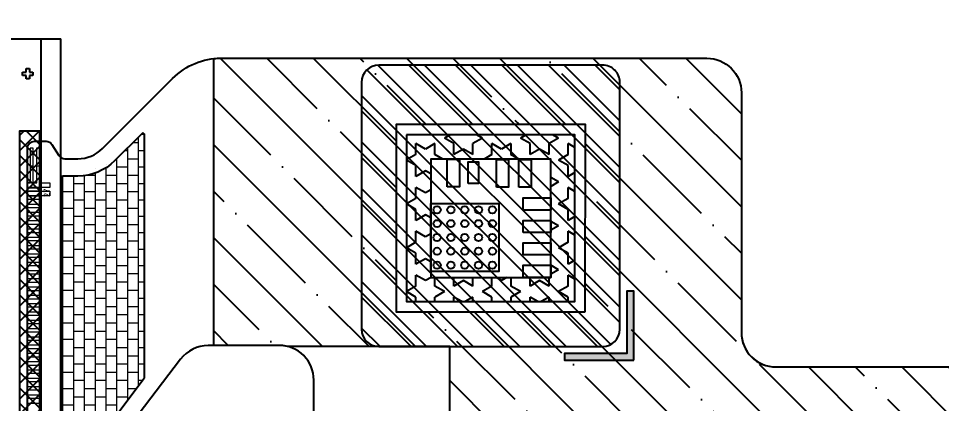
# Model space of a CAD drawing. Extents: x 13661 to 14061, y -1399 to -1089.
# Drawn here: x 13776.47 to 13803.17, y -1220.65 to -1209.5 of the extents above; entities that cross this region are included whole.
import ezdxf

# ---------------------------------------------------------------- set-up
doc = ezdxf.new("R2010")
doc.units = 0
doc.header["$LTSCALE"] = 16.335
doc.header["$MEASUREMENT"] = 0
doc.header["$PDMODE"] = 3
doc.header["$PDSIZE"] = 0.3125
doc.linetypes.add('HIDDEN', pattern=[0.2, 0.1, -0.1])
doc.layers.get('0').update_dxf_attribs({"linetype": 'CONTINUOUS'})
doc.layers.get('Defpoints').update_dxf_attribs({"linetype": 'CONTINUOUS'})
for name, color, linetype in [('dim', 1, 'CONTINUOUS'), ('label', 1, 'CONTINUOUS'), ('PG_ASSEMBLY_TOP', 4, 'CONTINUOUS'), ('PIN_SOLDERMASK_TOP', 3, 'CONTINUOUS')]:
    doc.layers.add(name, color=color, linetype=linetype)
doc.layers.add('標註尺寸線', color=3, linetype='CONTINUOUS', lineweight=13)
doc.styles.get("Standard").update_dxf_attribs({"font": 'txt', "width": 0.8})
doc.styles.add('宋体', font='', dxfattribs={"width": 0.8})
doc.styles.get('宋体').set_extended_font_data('SimSun')
doc.dimstyles.new('ISO-25', dxfattribs={"dimtxt": 2.5, "dimasz": 2.5, "dimexe": 1.25, "dimexo": 1.5, "dimtad": 1, "dimdsep": 46, "dimtxsty": '宋体', "dimblk": 'OPEN30', "dimcen": 0.5, "dimclrd": 256, "dimclre": 256, "dimclrt": 256, "dimazin": 0, "dimtol": 1, "dimtp": 0.05, "dimtm": 0.05, "dimtfac": 1, "dimtmove": 0, "dimatfit": 3, "dimldrblk": 'OPEN30', "dimfxl": 1, "dimlwd": -1, "dimlwe": -1, "dimarcsym": 0})

# ---------------------------------------------------------------- blocks, each defined once
blk = doc.blocks.new('_Open30')
at = {"layer": '標註尺寸線', "color": 0, "lineweight": -2}
for p, q in [((-1, 0.268), (0, 0)), ((0, 0), (-1, -0.268)), ((0, 0), (-1, 0))]:
    blk.add_line(p, q, dxfattribs=at)
blk = doc.blocks.new('*D196')
at = {"layer": 'Defpoints', "color": 0, "ltscale": 0.05}
for p in [(13781.146, -1192.107), (13781.146, -1207.37), (13776.146, -1210.87)]:
    blk.add_point(p, dxfattribs=at)
at = {"layer": '標註尺寸線', "ltscale": 0.05}
for p, q in [((13776.146, -1209.37), (13776.146, -1190.857)), ((13781.146, -1205.87), (13781.146, -1190.857)), ((13773.646, -1192.107), (13771.146, -1192.107)), ((13776.146, -1192.107), (13781.146, -1192.107)), ((13783.646, -1192.107), (13798.558, -1192.107))]:
    blk.add_line(p, q, dxfattribs=at)
at = {"layer": '標註尺寸線', "ltscale": 0.05, "xscale": 2.5, "yscale": 2.5, "zscale": 2.5}
blk.add_blockref('_Open30', (13776.146, -1192.107), dxfattribs=at)
at = {"layer": '標註尺寸線', "ltscale": 0.05, "xscale": 2.5, "yscale": 2.5, "zscale": 2.5, "rotation": 180}
blk.add_blockref('_Open30', (13781.146, -1192.107), dxfattribs=at)
at = {"layer": '標註尺寸線', "ltscale": 0.05, "insert": (13792.352, -1190.134), "char_height": 2.5, "attachment_point": 5, "style": '宋体'}
blk.add_mtext('*5±0.05', dxfattribs=at)

msp = doc.modelspace()

# ---------------------------------------------------------------- hatches: boundary and pattern name
h = msp.add_hatch()
h.set_pattern_fill('ANSI35', color=5, scale=0.3, angle=90, style=0)
h.set_pattern_definition([(135, (9599.1882, -5804.8432), (-1.3470384, -1.3470384), []), (135, (9599.1882, -5803.4961), (-1.3470384, -1.3470384), [2.38125, -0.47625, 0, -0.47625])])
edge = h.paths.add_edge_path()
edge.add_ellipse((13782.34046, -1212.65165), major_axis=(0, -2), ratio=1, start_angle=540, end_angle=546.435341, ccw=False)
edge.add_line((13782.34046, -1210.65165), (13782.47286, -1210.65165))
edge.add_line((13782.47286, -1210.65165), (13796.37969, -1210.65165))
edge.add_ellipse((13796.37969, -1211.65165), major_axis=(0, -1), ratio=1, start_angle=450, end_angle=540, ccw=False)
edge.add_line((13797.37969, -1211.65165), (13797.37969, -1218.59085))
edge.add_ellipse((13798.37969, -1218.59085), major_axis=(0, 1), ratio=1, start_angle=90, end_angle=180)
edge.add_line((13798.37969, -1219.59085), (13808.26651, -1219.59085))
edge.add_ellipse((13808.26651, -1220.59085), major_axis=(0, -1), ratio=1, start_angle=503.35079, end_angle=540, ccw=False)
edge.add_line((13808.86342, -1219.78854), (13811.15457, -1221.49315))
edge.add_ellipse((13811.75148, -1220.69085), major_axis=(0, 1), ratio=1, start_angle=143.35079, end_angle=180)
edge.add_line((13811.75148, -1221.69085), (13824.2663, -1221.69085))
edge.add_line((13824.2663, -1221.69085), (13824.2663, -1237.29085))
edge.add_line((13824.2663, -1237.29085), (13811.75148, -1237.29085))
edge.add_ellipse((13811.75148, -1238.29085), major_axis=(0, 1), ratio=1, start_angle=360, end_angle=396.64921)
edge.add_line((13811.15457, -1237.48854), (13808.86342, -1239.19315))
edge.add_ellipse((13808.26651, -1238.39085), major_axis=(0, -1), ratio=1, start_angle=360, end_angle=396.64921, ccw=False)
edge.add_line((13808.26651, -1239.39085), (13788.94065, -1239.39085))
edge.add_line((13788.94065, -1239.39085), (13788.94065, -1218.99845))
edge.add_line((13788.94065, -1218.99845), (13784.25371, -1218.99845))
edge.add_ellipse((13784.01061, -1219.96843), major_axis=(0, 0.99999), ratio=1, start_angle=345.93003, end_angle=360)
edge.add_line((13784.01061, -1218.96845), (13782.1163, -1218.96845))
edge.add_line((13782.1163, -1218.96845), (13782.1163, -1210.66425))
h.paths.add_polyline_path([(13792.86519, -1217.99796), (13792.86542, -1212.57176), (13787.39133, -1212.57176), (13787.39133, -1217.99796)], flags=16)
h.paths.add_polyline_path([(13799.83453, -1223.14306), (13799.83453, -1227.63086), (13793.43213, -1227.63086), (13793.43213, -1223.14306)], flags=16)
h.paths.add_polyline_path([(13801.21763, -1231.19856), (13801.21763, -1234.86906), (13793.48143, -1234.86906), (13793.48143, -1231.19856)], flags=16)
at = {"linetype": 'HIDDEN'}
h = msp.add_hatch(dxfattribs=at)
h.set_pattern_fill('ANSI37', scale=0.1, angle=90)
h.set_pattern_definition([(135, (9121.51992, -3523.56818), (-0.224506403, -0.224506403), []), (225, (9121.51992, -3523.56818), (0.224506403, -0.224506403), [])])
h.paths.add_polyline_path([(13777.07626, -1222.62343), (13776.50626, -1222.62343), (13776.50626, -1212.75343), (13777.07626, -1212.75343)])
at = {"lineweight": 0}
h = msp.add_hatch(dxfattribs=at)
h.set_pattern_fill('APPIANRN', color=3, scale=0.05, angle=450, style=0)
h.set_pattern_definition([(90, (13991.5036, -2074.03595), (-0.3125, 1e-16), []), (180, (13991.5036, -2074.03595), (-0.3125, -0.2375), [0.3125, -0.3125])])
edge = h.paths.add_edge_path()
edge.add_ellipse((13780.0663, -1212.87529), major_axis=(0, 0.05), ratio=1, start_angle=270, end_angle=405.002104)
edge.add_line((13780.03094, -1212.83994), (13779.24687, -1213.62406))
edge.add_ellipse((13778.18618, -1212.56344), major_axis=(0, -1.5), ratio=1, start_angle=360, end_angle=405.002104, ccw=False)
edge.add_line((13778.18618, -1214.06344), (13777.95653, -1214.06344))
edge.add_line((13777.95653, -1214.06344), (13777.7463, -1214.06344))
edge.add_ellipse((13777.7463, -1214.11344), major_axis=(0, 0.05), ratio=1, start_angle=0, end_angle=90)
edge.add_line((13777.6963, -1214.11344), (13777.6963, -1221.26344))
edge.add_ellipse((13777.7463, -1221.26344), major_axis=(0, 0.05), ratio=1, start_angle=90, end_angle=180)
edge.add_line((13777.7463, -1221.31344), (13778.7961, -1221.31344))
edge.add_ellipse((13778.7961, -1220.81344), major_axis=(0, 0.5), ratio=1, start_angle=180, end_angle=232.716292)
edge.add_line((13779.19392, -1221.11632), (13780.10608, -1219.91824))
edge.add_ellipse((13780.0663, -1219.88795), major_axis=(0, 0.05), ratio=1, start_angle=232.716292, end_angle=270)
edge.add_line((13780.1163, -1219.88795), (13780.1163, -1212.87529))
at = {"layer": 'dim', "ltscale": 10}
h = msp.add_hatch(dxfattribs=at)
h.set_pattern_fill('ANSI32', color=51, scale=0.1, angle=90, style=0)
h.set_pattern_definition([(135, (9569.4815, -5720.03595), (-0.67351921, -0.67351921), []), (135, (9569.4815, -5719.5869), (-0.67351921, -0.67351921), [])])
edge = h.paths.add_edge_path()
edge.add_ellipse((13786.89133, -1211.35166), major_axis=(0, 0.5), ratio=1, start_angle=360, end_angle=450)
edge.add_line((13786.39133, -1211.35166), (13786.39133, -1218.49796))
edge.add_ellipse((13786.89133, -1218.49796), major_axis=(0, 0.5), ratio=1, start_angle=90, end_angle=180)
edge.add_line((13786.89133, -1218.99796), (13793.36522, -1218.99796))
edge.add_ellipse((13793.36522, -1218.49796), major_axis=(0, 0.5), ratio=1, start_angle=180, end_angle=269.998242)
edge.add_line((13793.86522, -1218.49798), (13793.86544, -1211.35168))
edge.add_ellipse((13793.36544, -1211.35166), major_axis=(0, 0.5), ratio=1, start_angle=269.998242, end_angle=360)
edge.add_line((13793.36544, -1210.85166), (13786.89133, -1210.85166))
h = msp.add_hatch(dxfattribs=at)
h.set_pattern_fill('STARS', color=140, scale=0.1, angle=90, style=0)
h.set_pattern_definition([(90, (9569.4815, -5720.03595), (-0.54992613, 3e-17), [0.3175, -0.3175]), (150, (9569.4815, -5720.03595), (-0.274963066, -0.47625), [0.3175, -0.3175]), (210, (9569.20655, -5719.8772), (0.274963066, -0.47625), [0.3175, -0.3175])])
h.paths.add_polyline_path([(13787.69133, -1212.87176), (13787.69133, -1217.69796), (13792.5652, -1217.69796), (13792.56541, -1212.87176)])
h.paths.add_polyline_path([(13791.86523, -1216.99796), (13788.39133, -1216.99796), (13788.39133, -1213.57176), (13791.86538, -1213.57176)], flags=16)
h = msp.add_hatch(color=7, dxfattribs=at)
h.dxf.hatch_style = 1
h.paths.add_polyline_path([(13794.26522, -1219.39796), (13794.26522, -1217.39796), (13794.06522, -1217.39796), (13794.06522, -1219.19796), (13792.26522, -1219.19796), (13792.26522, -1219.39796)])

# ---------------------------------------------------------------- linework, layer by layer
for p, q in [((13777.69626, -1248.76883), (13777.69626, -1210.09043)), ((13776.68626, -1211.05343), (13776.68626, -1210.95343)), ((13776.68626, -1210.95343), (13776.78626, -1210.95343)), ((13776.78626, -1210.95343), (13776.78626, -1211.05343)), ((13776.58626, -1211.15343), (13776.58626, -1211.05343)), ((13776.58626, -1211.05343), (13776.68626, -1211.05343)), ((13776.68626, -1211.15343), (13776.58626, -1211.15343)), ((13776.68626, -1211.25343), (13776.68626, -1211.15343)), ((13776.78626, -1211.25343), (13776.68626, -1211.25343)), ((13776.78626, -1211.05343), (13776.88626, -1211.05343)), ((13776.88626, -1211.15343), (13776.78626, -1211.15343)), ((13776.78626, -1211.15343), (13776.78626, -1211.25343)), ((13776.88626, -1211.05343), (13776.88626, -1211.15343)), ((13776.72626, -1214.40343), (13776.72626, -1214.25343))]:
    msp.add_line(p, q)
at = {"color": 30}
for points in [[(13777.95653, -1213.56344), (13778.18618, -1213.56344, 0.19892191), (13778.89331, -1213.27052), (13780.92619, -1211.23749, -0.19892191), (13782.34046, -1210.65165), (13796.3797, -1210.65165, -0.414212), (13797.3797, -1211.65165), (13797.3797, -1218.59085, 0.414215), (13798.3797, -1219.59085), (13808.2665, -1219.59085, -0.16129)], [(13777.95653, -1221.81344), (13777.80688, -1221.81344, 0.25812136), (13777.63747, -1221.90714), (13777.43505, -1222.22973, -0.25812136), (13777.26564, -1222.32343), (13776.9263, -1222.32343, -0.41421356), (13776.7263, -1222.12343), (13776.7263, -1213.25343, -0.41421356), (13776.9263, -1213.05343), (13777.26564, -1213.05343, -0.25812466), (13777.43505, -1213.14714), (13777.63747, -1213.46974, 0.25812466), (13777.80688, -1213.56344), (13777.95653, -1213.56344)], [(13808.2665, -1239.39085), (13786.0106, -1239.39085, -0.414205), (13785.0106, -1238.39085), (13785.0106, -1219.96845, 0.414222), (13784.0106, -1218.96845), (13781.9531, -1218.96845, 0.234151), (13781.1575, -1219.36265), (13779.59174, -1221.4192, -0.23416258), (13778.7961, -1221.81344), (13777.95653, -1221.81344)]]:
    msp.add_lwpolyline(points, format="xyb", dxfattribs=at)
at = {"color": 5}
msp.add_lwpolyline([(13782.1163, -1210.66425, -0.02808685), (13782.34046, -1210.65165), (13782.47286, -1210.65165), (13796.37969, -1210.65165, -0.41421356), (13797.37969, -1211.65165), (13797.37969, -1218.59085, 0.41421356), (13798.37969, -1219.59085), (13808.26651, -1219.59085, -0.16128953), (13808.86342, -1219.78854), (13811.15457, -1221.49315, 0.16128953), (13811.75148, -1221.69085), (13824.2663, -1221.69085), (13824.2663, -1237.29085), (13811.75148, -1237.29085, 0.16128953), (13811.15457, -1237.48854), (13808.86342, -1239.19315, -0.16128953), (13808.26651, -1239.39085), (13788.94065, -1239.39085), (13788.94065, -1218.99845), (13784.25371, -1218.99845, 0.06146907), (13784.01061, -1218.96845), (13782.1163, -1218.96845)], format="xyb", close=True, dxfattribs=at)
msp.add_lwpolyline([(13777.07626, -1222.62343), (13776.50626, -1222.62343), (13776.50626, -1212.75343), (13777.07626, -1212.75343)], close=True)
at = {"color": 3}
msp.add_lwpolyline([(13780.1163, -1212.87529, 0.66819192), (13780.03094, -1212.83994), (13779.24687, -1213.62406, -0.19892191), (13778.18618, -1214.06344), (13777.95653, -1214.06344), (13777.7463, -1214.06344, 0.41421356), (13777.6963, -1214.11344), (13777.6963, -1221.26344, 0.41421356), (13777.7463, -1221.31344), (13778.7961, -1221.31344, 0.23416258), (13779.19392, -1221.11632), (13780.10608, -1219.91824, 0.16413134), (13780.1163, -1219.88795)], format="xyb", close=True, dxfattribs=at)
at = {"lineweight": 0}
msp.add_lwpolyline([(13776.72626, -1214.40343), (13777.07626, -1214.40343), (13777.07626, -1214.28843), (13777.07626, -1213.25343), (13776.98626, -1213.25343), (13776.98626, -1214.25343), (13776.89626, -1214.25343), (13776.89626, -1213.25343), (13776.80626, -1213.25343), (13776.80626, -1214.25343), (13776.72626, -1214.25343)], dxfattribs=at)
at = {"color": 2, "lineweight": 0}
for points in [[(13776.81626, -1213.76343), (13776.88626, -1213.76343), (13776.88626, -1214.26343), (13776.99626, -1214.26343), (13776.99626, -1213.76343), (13777.06626, -1213.76343), (13777.06626, -1214.26343), (13777.37626, -1214.26343), (13777.37626, -1214.39343), (13776.72626, -1214.39343), (13776.72626, -1214.26343), (13776.81626, -1214.26343)], [(13776.81626, -1213.76343), (13776.88626, -1213.76343), (13776.88626, -1214.26343), (13776.99626, -1214.26343), (13776.99626, -1213.76343), (13777.06626, -1213.76343), (13777.06626, -1214.26343), (13777.37626, -1214.26343), (13777.37626, -1214.39343), (13776.72626, -1214.39343), (13776.72626, -1214.26343), (13776.81626, -1214.26343)], [(13777.37626, -1214.63343), (13776.72626, -1214.63343), (13776.72626, -1214.50343), (13777.37626, -1214.50343)], [(13777.37626, -1214.63343), (13776.72626, -1214.63343), (13776.72626, -1214.50343), (13777.37626, -1214.50343)]]:
    msp.add_lwpolyline(points, close=True, dxfattribs=at)
at = {"lineweight": 0}
for points in [[(13776.72626, -1214.49343), (13777.07626, -1214.49343), (13777.07626, -1214.64343), (13776.72626, -1214.64343)], [(13776.72626, -1214.73343), (13777.07626, -1214.73343), (13777.07626, -1214.88343), (13776.72626, -1214.88343)], [(13776.72626, -1214.97343), (13777.07626, -1214.97343), (13777.07626, -1215.12343), (13776.72626, -1215.12343)], [(13776.72626, -1215.21343), (13777.07626, -1215.21343), (13777.07626, -1215.36343), (13776.72626, -1215.36343)], [(13776.72626, -1215.45343), (13777.07626, -1215.45343), (13777.07626, -1215.60343), (13776.72626, -1215.60343)], [(13776.72626, -1215.69343), (13777.07626, -1215.69343), (13777.07626, -1215.84343), (13776.72626, -1215.84343)], [(13776.72626, -1215.93343), (13777.07626, -1215.93343), (13777.07626, -1216.08343), (13776.72626, -1216.08343)], [(13776.72626, -1216.17343), (13777.07626, -1216.17343), (13777.07626, -1216.32343), (13776.72626, -1216.32343)], [(13776.72626, -1216.41343), (13777.07626, -1216.41343), (13777.07626, -1216.56343), (13776.72626, -1216.56343)], [(13776.72626, -1216.65343), (13777.07626, -1216.65343), (13777.07626, -1216.80343), (13776.72626, -1216.80343)], [(13776.72626, -1216.89343), (13777.07626, -1216.89343), (13777.07626, -1217.04343), (13776.72626, -1217.04343)], [(13776.72626, -1217.13343), (13777.07626, -1217.13343), (13777.07626, -1217.28343), (13776.72626, -1217.28343)], [(13776.72626, -1217.37343), (13777.07626, -1217.37343), (13777.07626, -1217.52343), (13776.72626, -1217.52343)], [(13776.72626, -1217.61343), (13777.07626, -1217.61343), (13777.07626, -1217.76343), (13776.72626, -1217.76343)], [(13776.72626, -1217.85343), (13777.07626, -1217.85343), (13777.07626, -1218.00343), (13776.72626, -1218.00343)], [(13776.72626, -1218.09343), (13777.07626, -1218.09343), (13777.07626, -1218.24343), (13776.72626, -1218.24343)], [(13776.72626, -1218.33343), (13777.07626, -1218.33343), (13777.07626, -1218.48343), (13776.72626, -1218.48343)], [(13776.72626, -1218.57343), (13777.07626, -1218.57343), (13777.07626, -1218.72343), (13776.72626, -1218.72343)], [(13776.72626, -1218.81343), (13777.07626, -1218.81343), (13777.07626, -1218.96343), (13776.72626, -1218.96343)], [(13776.72626, -1219.05343), (13777.07626, -1219.05343), (13777.07626, -1219.20343), (13776.72626, -1219.20343)], [(13776.72626, -1219.29343), (13777.07626, -1219.29343), (13777.07626, -1219.44343), (13776.72626, -1219.44343)], [(13776.72626, -1219.53343), (13777.07626, -1219.53343), (13777.07626, -1219.68343), (13776.72626, -1219.68343)], [(13776.72626, -1219.77343), (13777.07626, -1219.77343), (13777.07626, -1219.92343), (13776.72626, -1219.92343)], [(13776.72626, -1220.01343), (13777.07626, -1220.01343), (13777.07626, -1220.16343), (13776.72626, -1220.16343)], [(13776.72626, -1220.25343), (13777.07626, -1220.25343), (13777.07626, -1220.40343), (13776.72626, -1220.40343)], [(13776.72626, -1220.49343), (13777.07626, -1220.49343), (13777.07626, -1220.64343), (13776.72626, -1220.64343)]]:
    msp.add_lwpolyline(points, close=True, dxfattribs=at)
at = {"layer": 'dim', "color": 51, "ltscale": 10}
msp.add_lwpolyline([(13786.89133, -1210.85166, 0.41421356), (13786.39133, -1211.35166), (13786.39133, -1218.49796, 0.41421356), (13786.89133, -1218.99796), (13793.36522, -1218.99796, 0.41420458), (13793.86522, -1218.49798), (13793.86544, -1211.35168, 0.41422255), (13793.36544, -1210.85166)], format="xyb", close=True, dxfattribs=at)
at = {"layer": 'dim', "color": 5, "ltscale": 10}
msp.add_lwpolyline([(13792.86519, -1217.99796), (13792.86542, -1212.57176), (13787.39133, -1212.57176), (13787.39133, -1217.99796)], close=True, dxfattribs=at)
at = {"layer": 'dim', "color": 140, "ltscale": 10}
msp.add_lwpolyline([(13787.69133, -1212.87176), (13787.69133, -1217.69796), (13792.5652, -1217.69796), (13792.56541, -1212.87176)], close=True, dxfattribs=at)
msp.add_lwpolyline([(13791.86523, -1216.99796), (13791.86538, -1213.57176), (13788.39133, -1213.57176), (13788.39133, -1216.99796), (13791.86523, -1216.99796)], dxfattribs=at)
at = {"layer": 'dim', "color": 7, "ltscale": 10}
for points in [[(13788.87263, -1214.37176), (13788.87263, -1213.57176), (13789.22263, -1213.57176), (13789.22263, -1214.37176)], [(13789.47663, -1214.28276), (13789.47663, -1213.65276), (13789.77663, -1213.65276), (13789.77663, -1214.28276)], [(13790.29173, -1214.38626), (13790.29173, -1213.58626), (13790.64173, -1213.58626), (13790.64173, -1214.38626)], [(13790.94533, -1214.38676), (13790.94533, -1213.58676), (13791.29533, -1213.58676), (13791.29533, -1214.38676)], [(13791.06533, -1215.04766), (13791.06533, -1214.69766), (13791.86533, -1214.69766), (13791.86533, -1215.04766)], [(13788.39133, -1216.82656), (13788.39133, -1214.85656), (13790.36133, -1214.85656), (13790.36133, -1216.82656)], [(13791.06523, -1215.69776), (13791.06523, -1215.34776), (13791.86523, -1215.34776), (13791.86523, -1215.69776)], [(13791.06523, -1216.34796), (13791.06523, -1215.99796), (13791.86523, -1215.99796), (13791.86523, -1216.34796)], [(13791.06523, -1216.99796), (13791.06523, -1216.64796), (13791.86523, -1216.64796), (13791.86523, -1216.99796)], [(13794.26522, -1219.39796), (13794.26522, -1217.39796), (13794.06522, -1217.39796), (13794.06522, -1219.19796), (13792.26522, -1219.19796), (13792.26522, -1219.39796)]]:
    msp.add_lwpolyline(points, close=True, dxfattribs=at)
at = {"layer": 'label', "color": 0}
for p, q in [((13726.13626, -1210.09043), (13777.69626, -1210.09043)), ((13777.12626, -1248.76883), (13777.12626, -1210.09043))]:
    msp.add_line(p, q, dxfattribs=at)
at = {"layer": 'PG_ASSEMBLY_TOP'}
msp.add_lwpolyline([(13788.39133, -1214.85656), (13790.36133, -1214.85656), (13790.36133, -1216.82656), (13788.39133, -1216.82656)], close=True, dxfattribs=at)
at = {"layer": 'PIN_SOLDERMASK_TOP'}
for centre in [(13788.57633, -1215.04156), (13788.97633, -1215.04156), (13789.37633, -1215.04156), (13789.77633, -1215.04156), (13790.17633, -1215.04156), (13788.57633, -1215.44156), (13788.97633, -1215.44156), (13789.37633, -1215.44156), (13789.77633, -1215.44156), (13790.17633, -1215.44156), (13788.57633, -1215.84156), (13788.97633, -1215.84156), (13789.37633, -1215.84156), (13789.77633, -1215.84156), (13790.17633, -1215.84156), (13788.57633, -1216.24156), (13788.97633, -1216.24156), (13789.37633, -1216.24156), (13789.77633, -1216.24156), (13790.17633, -1216.24156), (13788.57633, -1216.64156), (13788.97633, -1216.64156), (13789.37633, -1216.64156), (13789.77633, -1216.64156), (13790.17633, -1216.64156)]:
    msp.add_circle(centre, 0.105, dxfattribs=at)

# ---------------------------------------------------------------- texts
at = {"color": 2}
msp.add_text('27', height=0.18, rotation=90, dxfattribs=at).set_placement((13777.37196, -1214.66929))

# ---------------------------------------------------------------- dimensions: what is measured, and where the dimension line sits
at = {"layer": '標註尺寸線', "ltscale": 0.05}
dim = msp.add_linear_dim(base=(13781.14626, -1192.10651), p1=(13776.14626, -1210.86963), p2=(13781.14626, -1207.36963), text='*<>', dimstyle='ISO-25', dxfattribs=at)
dim.commit()
dim.dimension.update_dxf_attribs({"geometry": '*D196', "text_midpoint": (13792.35227, -1190.13374)})

doc.saveas('drawing.dxf')
